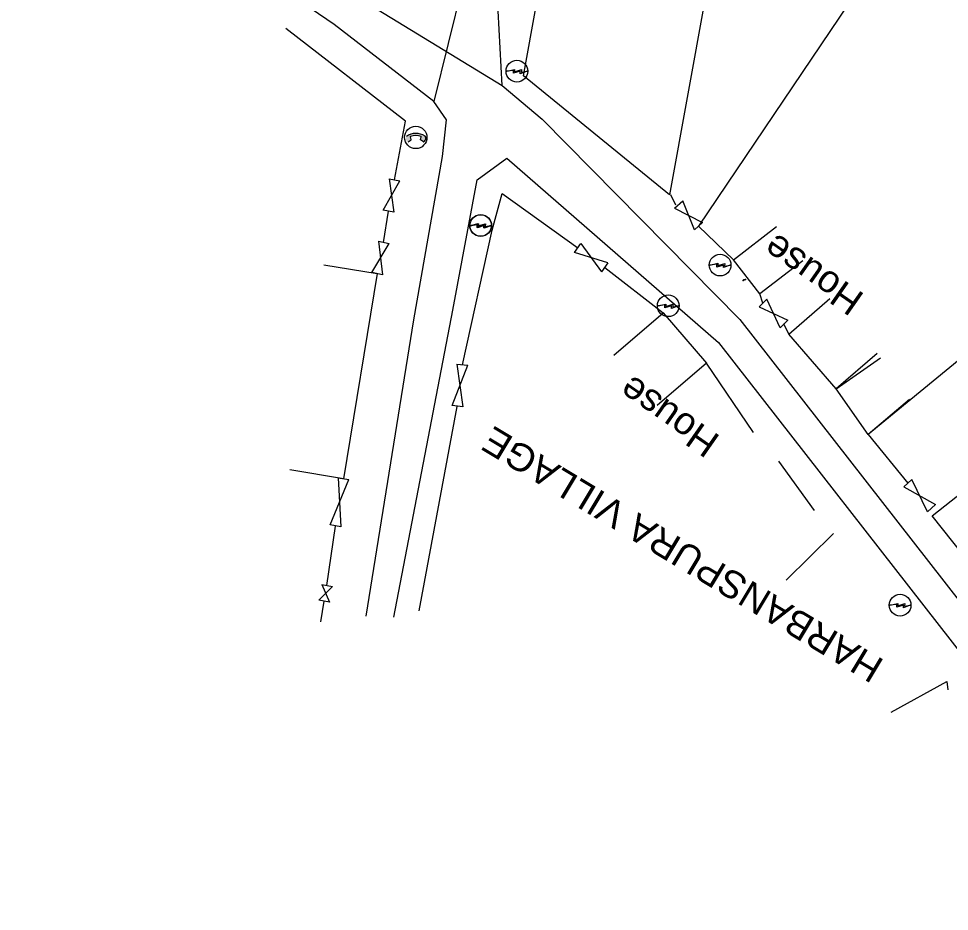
# Model space of a CAD drawing. Header units: metres. Extents: x 593168 to 611286, y 3401475 to 3412398.
# Drawn here: x 609082 to 609167.7, y 3402646.7 to 3402728.9 of the extents above; entities that cross this region are included whole.
import ezdxf

# ---------------------------------------------------------------- set-up
doc = ezdxf.new("R2010")
doc.units = ezdxf.units.M
doc.header["$MEASUREMENT"] = 0
for name, color, linetype, lineweight in [('Compound Wall', 251, 'Continuous', 0), ('Drain Bottom', 5, 'Continuous', 0), ('Drain Top', 5, 'Continuous', 0), ('Electric Pole', 251, 'Continuous', 0), ('Gate', 251, 'Continuous', 0), ('Religious_Place', 251, 'Continuous', 0), ('Residential Building Pucca', 251, 'Continuous', 0), ('Residential Building Semipucca', 251, 'Continuous', 0), ('Side Details', 251, 'Continuous', 0), ('Subroad Edge', 34, 'Continuous', 0), ('Telephone_Pole', 251, 'Continuous', 0), ('Text1', 251, 'Continuous', 0)]:
    doc.layers.add(name, color=color, linetype=linetype, lineweight=lineweight)
doc.styles.get("Standard").update_dxf_attribs({"font": 'arial_0.ttf'})

# ---------------------------------------------------------------- blocks, each defined once
blk = doc.blocks.new('GT')
at = {"layer": 'Gate'}
for p, q in [((-0.5, -0.5), (-0.5, 0.5)), ((-0.5, 0.5), (0.5, -0.5)), ((0.5, 0.5), (0.5, -0.5))]:
    blk.add_line(p, q, dxfattribs=at)
blk.add_lwpolyline([(0.5, 0.5), (-0.5, -0.5)], dxfattribs=at)
blk = doc.blocks.new('EP')
blk.add_hatch(color=8).paths.add_polyline_path([(-0.211, -0.052), (-0.211, 0.163), (-0.931, -0.012), (-0.307, 0.072), (-0.312, -0.192), (0.307, 0.005), (0.307, -0.238), (0.936, -0.012), (0.414, -0.102), (0.425, 0.151)])
at = {"color": 8}
for p, q in [((-0.931, -0.012), (-0.211, 0.163)), ((-0.307, 0.072), (-0.931, -0.012)), ((-0.312, -0.192), (-0.307, 0.072)), ((0.307, 0.005), (-0.312, -0.192)), ((-0.211, 0.163), (-0.211, -0.052)), ((-0.211, -0.052), (0.425, 0.151)), ((0.307, -0.238), (0.307, 0.005)), ((0.425, 0.151), (0.414, -0.102)), ((0.936, -0.012), (0.307, -0.238)), ((0.414, -0.102), (0.936, -0.012))]:
    blk.add_line(p, q, dxfattribs=at)
blk.add_circle((0, 0), 1, dxfattribs=at)
blk = doc.blocks.new('TP')
at = {"layer": 'Telephone_Pole'}
blk.add_hatch(color=8, dxfattribs=at).paths.add_polyline_path([(0.49, 0.079, -0.516403), (0.502, 0.041, 0.157799), (0.417, -0.191, 0.257253), (0.428, -0.213), (0.701, -0.401, 0.297943), (0.73, -0.402, 0.213635), (0.941, -0.089, 0.292624), (0.86, 0.104, 0.314672), (-0.86, 0.095, 0.297888), (-0.938, -0.102, 0.205841), (-0.73, -0.402, 0.297943), (-0.701, -0.401), (-0.428, -0.213, 0.257253), (-0.417, -0.191, 0.155164), (-0.499, 0.038, -0.510878), (-0.488, 0.076, -0.167449)])
at = {"layer": 'Telephone_Pole', "color": 8}
for p, q in [((-0.701, -0.401), (-0.428, -0.213)), ((-0.442, -0.218), (-0.442, -0.218)), ((0.701, -0.401), (0.428, -0.213)), ((0.442, -0.218), (0.442, -0.218))]:
    blk.add_line(p, q, dxfattribs=at)
blk.add_circle((0, 0), 1.03, dxfattribs=at)
for centre, radius, start, end in [((0.006, -1.131), 1.502, 55.36592, 125.23532), ((-0.48, 0.053), 0.0243, 109.21809, 217.46399), ((-0.818, -0.206), 0.402, 2.18439, 37.46399), ((0.006, -1.342), 1.502, 71.19434, 109.21809), ((0.818, -0.206), 0.402, 141.94645, 177.81561), ((0.483, 0.056), 0.0243, 321.94645, 71.19434), ((0.749, -0.055), 0.194, 350.12305, 55.36592), ((-0.442, -0.192), 0.0258, 304.47763, 2.18439), ((0.442, -0.192), 0.0258, 177.81561, 235.52237), ((0.716, -0.38), 0.0258, 235.52237, 301.88655), ((0.486, -0.009), 0.462, 301.88655, 350.12305)]:
    blk.add_arc(centre, radius, start, end, dxfattribs=at)

msp = doc.modelspace()

# ---------------------------------------------------------------- linework, layer by layer
at = {"layer": 'Compound Wall'}
for points in [[(609136.7743, 3402769.2109, 262.9531), (609171.4721, 3402749.6744, 262.3292), (609144.6346, 3402709.8096, 262.1103)], [(609116.6462, 3402714.0988, 262.1443), (609117.6544, 3402719.4859, 261.9284), (609106.648, 3402728.0075, 261.1766)], [(609122.9043, 3402697.0669, 260.9296), (609125.6457, 3402709.4559, 261.9483), (609126.5591, 3402712.8442, 261.9463), (609133.5199, 3402707.8131, 261.0546)], [(609142.5433, 3402711.7543, 262.7381), (609142.0838, 3402712.708, 262.2872)], [(609115.6415, 3402708.3318, 261.7394), (609116.0828, 3402711.1952, 262.0833)], [(609147.8583, 3402706.735, 261.3185), (609144.6346, 3402709.8096, 262.1103)], [(609179.7468, 3402706.6274, 260.9826), (609160.2395, 3402690.6362, 261.8564), (609163.9, 3402686.1508, 262.1043)], [(609135.9884, 3402706.0244, 262.3102), (609141.3868, 3402701.8535, 261.1746)], [(609150.5476, 3402702.7288, 261.9363), (609150.2823, 3402703.5885, 261.9463)], [(609152.9572, 3402699.8723, 261.8544), (609152.4945, 3402700.8323, 261.9134)], [(609149.7018, 3402690.8226, 261.8164), (609145.3673, 3402697.2175, 263.3519)], [(609118.9114, 3402674.4067, 261.0306), (609122.408, 3402693.2305, 261.1406)], [(609155.3009, 3402683.6332, 261.9503), (609152.0117, 3402688.181, 261.9503)], [(609110.4217, 3402676.7443, 262.1043), (609111.2015, 3402682.2097, 262.2143)], [(609152.6856, 3402677.2288, 261.7984), (609157.0596, 3402681.5199, 261.9154)], [(609109.8673, 3402673.3925, 262.0033), (609110.1608, 3402675.2994, 262.1163)], [(609162.3742, 3402665.0579, 261.6674), (609167.4905, 3402667.9083, 261.7994), (609167.5865, 3402667.1319, 261.7634)]]:
    msp.add_polyline3d(points, dxfattribs=at)
at = {"layer": 'Drain Bottom'}
for p in [(609148.838, 3402704.89, 261.606), (609148.808, 3402704.873, 261.605)]:
    msp.add_point(p, dxfattribs=at)
at = {"layer": 'Drain Top'}
for p in [(609148.941, 3402704.918, 261.743), (609148.739, 3402704.813, 261.698)]:
    msp.add_point(p, dxfattribs=at)
at = {"layer": 'Religious_Place'}
msp.add_polyline3d([(609141.9559, 3402712.6982, 262.4302), (609128.5263, 3402723.6756, 261.6994), (609136.7743, 3402769.2109, 262.9531), (609150.2158, 3402758.2238, 262.9531)], close=True, dxfattribs=at)
at = {"layer": 'Residential Building Pucca'}
for points in [[(609110.1263, 3402706.2643, 261.8104), (609115.0583, 3402705.4509, 261.8104), (609111.9441, 3402686.5664, 261.8634), (609107.0121, 3402687.3797, 261.8634)], [(609136.8359, 3402697.946, 261.1746), (609141.3868, 3402701.8535, 261.1746), (609145.3673, 3402697.2175, 263.3519), (609140.8164, 3402693.31, 263.3519)], [(609164.0523, 3402693.8543, 261.8564), (609160.2395, 3402690.6362, 261.8564), (609157.3008, 3402694.8333, 261.8214), (609161.3954, 3402697.7003, 261.8214)], [(609175.7662, 3402679.0877, 261.9653), (609171.8533, 3402675.9774, 261.9653), (609166.1529, 3402683.1489, 262.0133), (609170.0659, 3402686.2591, 262.0133)]]:
    msp.add_polyline3d(points, dxfattribs=at)
at = {"layer": 'Residential Building Semipucca'}
for points in [[(609154.2404, 3402706.6331, 261.9463), (609150.2776, 3402703.5865, 261.9463), (609147.8574, 3402706.7344, 261.3185), (609151.8202, 3402709.7811, 261.3185)], [(609161.0834, 3402698.1009, 261.8214), (609157.3008, 3402694.8333, 261.8214), (609152.9389, 3402699.8826, 261.8524), (609156.7215, 3402703.1503, 261.8524)]]:
    msp.add_polyline3d(points, dxfattribs=at)
at = {"layer": 'Subroad Edge'}
for points in [[(609110.2361, 3402780.4915, 261.5465), (609110.3899, 3402767.6028, 261.8034), (609106.8263, 3402744.2557, 261.8784), (609106.3858, 3402736.831, 261.9074), (609106.9554, 3402734.9529, 261.8824), (609111.5121, 3402731.9671, 261.8514), (609126.5634, 3402722.7797, 261.9653), (609130.241, 3402719.6889, 262.0183), (609148.4426, 3402701.2419, 261.9703)], [(609126.5634, 3402722.7797, 261.9653), (609126.0801, 3402731.4085, 261.9363), (609129.4742, 3402749.8138, 262.0983), (609134.9887, 3402772.3972, 263.243)], [(609117.0944, 3402770.343, 261.6414), (609123.8782, 3402758.1929, 261.9663), (609125.5854, 3402754.0871, 261.9913), (609126.4173, 3402750.0871, 262.0173), (609122.9114, 3402732.0193, 261.9583), (609120.2678, 3402721.3051, 261.9643)], [(609114.0345, 3402673.8968, 261.9144), (609118.4161, 3402701.1969, 262.0583), (609121.0669, 3402716.2402, 262.1483), (609121.4248, 3402719.6132, 261.9713), (609120.2678, 3402721.3051, 261.9643), (609111.0931, 3402728.4036, 261.8884), (609098.3656, 3402737.0846, 261.8704), (609088.1564, 3402741.7519, 261.8334), (609071.4157, 3402734.3608, 261.9843)], [(609116.5915, 3402673.829, 262.1823), (609122.0237, 3402702.0998, 262.2882), (609124.2562, 3402714.0936, 262.0703), (609126.9702, 3402716.0957, 261.9513)], [(609126.9702, 3402716.0957, 261.9513), (609146.4554, 3402699.0997, 261.9214), (609169.3975, 3402669.7057, 261.7964), (609193.0519, 3402639.1967, 261.7654), (609222.655, 3402600.8896, 261.5285)], [(609148.4426, 3402701.2419, 261.9703), (609171.6498, 3402671.4343, 261.8184), (609195.1061, 3402641.2616, 261.7144), (609225.2745, 3402602.4962, 261.5055)]]:
    msp.add_polyline3d(points, dxfattribs=at)

# ---------------------------------------------------------------- block references
at = {"layer": 'Electric Pole', "xscale": 0.9997078269177826, "yscale": 0.9997078269177826, "zscale": 0.9997078269177826}
for p in [(609127.9082, 3402724.0926, 261.5395), (609124.5596, 3402709.8916, 261.9264), (609124.582, 3402709.8756, 261.9843), (609146.6162, 3402706.2414, 261.9054), (609141.8446, 3402702.4919, 260.9686), (609163.1879, 3402674.9252, 261.7724)]:
    msp.add_blockref('EP', p, dxfattribs=at)
at = {"layer": 'Gate', "yscale": 0.9997078268772032}
for p, xscale, zscale, rotation in [((609116.3645, 3402712.647, 156.3202), 2.957758391621484, 2.957758391621484, 79.34587188143036), ((609143.7181, 3402710.8141, 156.3202), 2.71966265389683, 2.71966265389683, 132.345871884987), ((609115.3499, 3402706.8914, 156.3202), 2.939314085011349, 2.939314085011349, 78.34587188388267), ((609134.7541, 3402706.9187, 156.3202), 3.048532756691086, 3.048532756691086, 324.3458718856684), ((609151.5211, 3402701.7806, 156.3202), 2.717910690366223, 2.717910690366223, 135.3458718852089), ((609122.6655, 3402695.1571, 156.3202), 3.852228017894308, 3.852228017894308, 83.34587188335658), ((609111.5827, 3402684.3957, 156.3202), 4.401188020305623, 4.401188020305623, 80.34587188316509), ((609164.9855, 3402685.0074, 156.3202), 3.153058200434944, 3.153058200434944, 133.3458718846428), ((609110.2912, 3402676.0219, 156.3202), 1.468306726027159, 1.468306726027159, 79.3458718809665)]:
    msp.add_blockref('GT', p, dxfattribs=dict(at, xscale=xscale, zscale=zscale, rotation=rotation))
at = {"layer": 'Telephone_Pole', "xscale": 0.9997078269177826, "yscale": 0.9997078269177826, "zscale": 0.9997078269177826}
msp.add_blockref('TP', (609118.5962, 3402717.9956, 261.9443), dxfattribs=at)

# ---------------------------------------------------------------- texts
at = {"layer": 'Side Details'}
msp.add_text('HARBANSPURA VILLAGE', height=2.5, rotation=149, dxfattribs=at).set_placement((609161.8421, 3402669.8044, 156.3202))
at = {"layer": 'Text1'}
for p in [(609160.0183, 3402703.489, -107.2227), (609146.7438, 3402690.4224, -107.2227)]:
    msp.add_text('House', height=2.5, rotation=145.065148, dxfattribs=at).set_placement(p)

doc.saveas('drawing.dxf')
